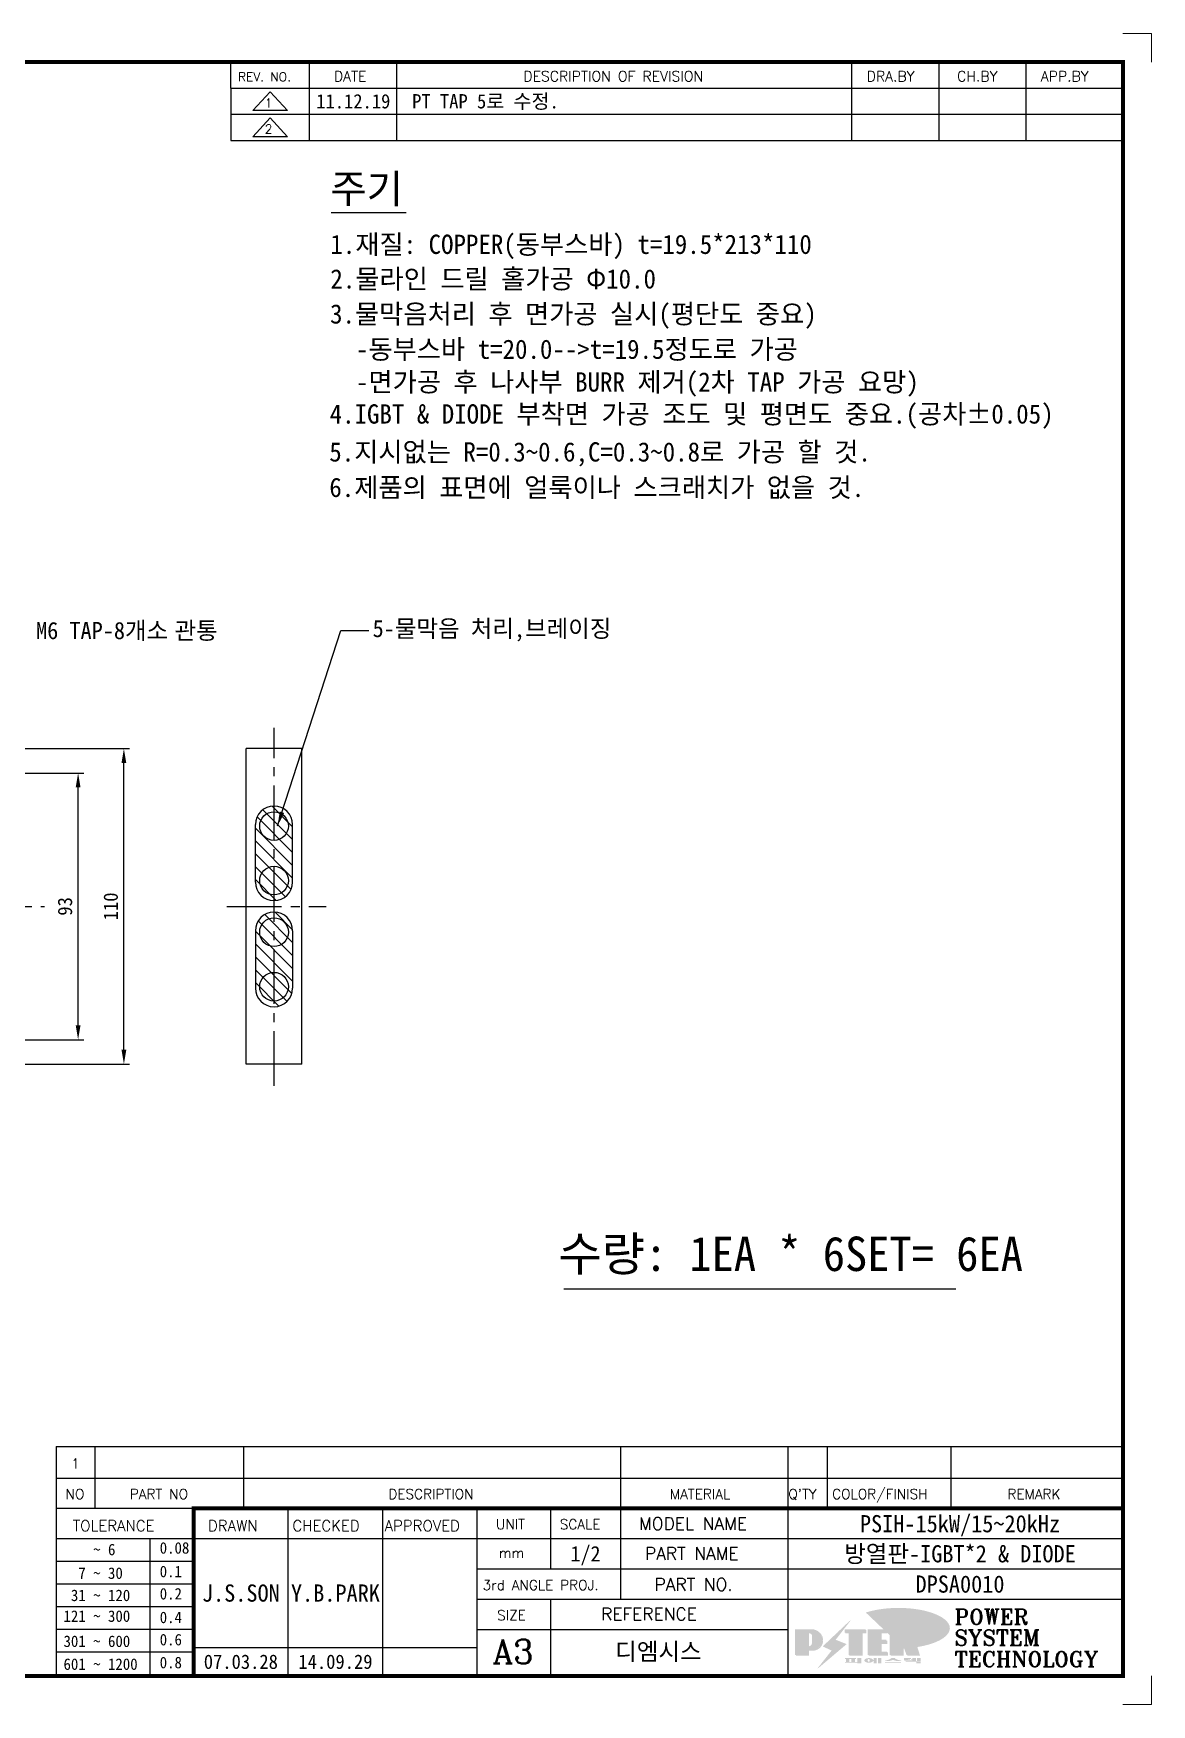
# Model space of a CAD drawing. Header units: millimetres. Extents: x 24815 to 37444, y -10619 to 6020.
# Drawn here: x 26352 to 26742, y -4504 to -3921 of the extents above; entities that cross this region are included whole.
import ezdxf
from ezdxf.enums import TextEntityAlignment as Align

# ---------------------------------------------------------------- set-up
doc = ezdxf.new("R2010")
doc.units = ezdxf.units.MM
doc.linetypes.add('CENTER2', pattern=[28.575, 19.05, -3.175, 3.175, -3.175])
doc.layers.add('FORMAT-1', color=7, linetype='Continuous')
doc.layers.add('line', color=3, linetype='Continuous')
doc.styles.add('HAN', font='')
doc.styles.add('RC', font='ROMANC.SHX')
doc.styles.add('ROMANT', font='romant')
doc.styles.add('RT', font='ROMANT.SHX', dxfattribs={"oblique": 15})
doc.styles.get("Standard").update_dxf_attribs({"font": 'ISOCP.SHX', "bigfont": 'WHGTXT.SHX'})
doc.styles.get('HAN').set_extended_font_data('GulimChe')
doc.dimstyles.new('PSTEK-2', dxfattribs={"dimtxt": 5, "dimasz": 5, "dimexe": 2, "dimexo": 3, "dimgap": 2, "dimtad": 1, "dimtoh": 1, "dimrnd": 0.05, "dimdsep": 46, "dimtxsty": 'Standard', "dimcen": 0, "dimclrt": 3, "dimadec": 1, "dimazin": 2, "dimtfac": 1, "dimtmove": 0, "dimatfit": 3, "dimfxl": 1, "dimtolj": 1, "dimtzin": 0, "dimarcsym": 0})

# ---------------------------------------------------------------- blocks, each defined once
blk = doc.blocks.new('new LOGO')
at = {"layer": 'line'}
h = blk.add_hatch(color=250, dxfattribs=at)
h.paths.add_polyline_path([(44.5, 69.4), (46.6, 69.4, -0.129793), (52, 68, 0.221832), (43.6, 71.9), (41.5, 71.9), (41.5, 27.9), (43.6, 27.9, 0.02048), (44.5, 28)], flags=17)
h.paths.add_polyline_path([(44.5, 13.9), (57.3, 13.9, 0.72362), (77.1, 73.9, -0.679777), (54.3, 16.4), (41.5, 16.4), (41.5, -0.1), (3, -0.1), (3, -2.6), (44.5, -2.6)])
h.paths.add_polyline_path([(117.9, 14.2), (71.5, -44.4), (77.1, -39.6), (120.8, 15.6), (92, 28.9), (173.3, 106), (177.5, 111.4), (89.1, 27.6)])
h.paths.add_polyline_path([(162.7, 71.9), (162.7, 69.4), (172.5, 69.4), (172.5, 71.9)], flags=17)
h.paths.add_polyline_path([(217.7, 69.4), (230.5, 69.4), (230.5, 80.4), (227.5, 80.4), (227.5, 71.9), (214.7, 71.9), (214.7, -0.1), (175.5, -0.1), (175.5, -2.6), (217.7, -2.6)])
h.paths.add_polyline_path([(297.8, 46.6), (294.8, 46.6), (294.8, 37.4), (276, 37.4), (276, 10.9), (279, 10.9), (279, 34.9), (297.8, 34.9)])
h.paths.add_polyline_path([(300, 8.4), (297, 8.4), (297, -0.1), (237.5, -0.1), (237.5, -2.6), (300, -2.6)])
h.paths.add_polyline_path([(297.8, 80.4), (294.8, 80.4), (294.8, 71.9), (276, 71.9), (276, 49.1), (279, 49.1), (279, 69.4), (297.8, 69.4)])
h.paths.add_polyline_path([(350.2, 80.4), (347.2, 80.4), (347.2, 61.6), (350.2, 63.5)])
h.paths.add_polyline_path([(350.2, 26.7), (347.2, 35.2), (347.2, -0.1), (308.5, -0.1), (308.5, -2.6), (350.2, -2.6)])
h.paths.add_polyline_path([(402.7, 80.4), (396.5, 80.4), (379.6, 66.8), (400.5, -0.1), (361.8, -0.1), (362.7, -2.6), (403.5, -2.6), (382.6, 64.3)])
blk.add_hatch(color=5, dxfattribs=at).paths.add_polyline_path([(166.3, 35), (131, 49), (180.4, 112.7), (92, 28.9), (120.8, 15.6), (74.4, -43)])
h = blk.add_hatch(color=253, dxfattribs=at)
edge = h.paths.add_edge_path()
edge.add_ellipse((333.9, 86.4), major_axis=(-165.9, 0), ratio=0.39426, start_angle=111.5127, end_angle=334.469)
edge.add_ellipse((314.1, 81.2), major_axis=(-153.7, 0), ratio=0.40699, start_angle=121.3066, end_angle=327.7437, ccw=False)
edge.add_line((394, 27.8), (394.7, 25.6))
h = blk.add_hatch(color=1, dxfattribs=at)
h.paths.add_polyline_path([(41.5, 16.4), (54.3, 16.4, 1), (54.3, 82.9), (0, 82.9), (0, -0.1), (41.5, -0.1)])
h.paths.add_polyline_path([(41.5, 27.9), (41.5, 71.9), (43.6, 71.9, -0.414214), (54.6, 60.9), (54.6, 38.9, -0.414214), (43.6, 27.9)], flags=16)
h.paths.add_polyline_path([(214.7, 71.9), (227.5, 71.9), (227.5, 82.9), (159.7, 82.9), (159.7, 71.9), (172.5, 71.9), (172.5, -0.1), (214.7, -0.1)])
h.paths.add_polyline_path([(276, 37.4), (294.8, 37.4), (294.8, 49.1), (276, 49.1), (276, 71.9), (294.8, 71.9), (294.8, 82.9), (234.5, 82.9), (234.5, -0.1), (297, -0.1), (297, 10.9), (276, 10.9)])
h.paths.add_polyline_path([(347.2, 35.2), (359.7, -0.1), (400.5, -0.1), (379.6, 66.8), (399.7, 82.9), (380.6, 82.9), (347.2, 61.6), (347.2, 82.9), (305.5, 82.9), (305.5, -0.1), (347.2, -0.1)])
h = blk.add_hatch(color=250, dxfattribs=at)
edge = h.paths.add_edge_path()
edge.add_ellipse((237.8, -17.6), major_axis=(-14.3, 0), ratio=0.526336, start_angle=192.2456, end_angle=269.0748)
edge.add_line((238.1, -10.1), (237.6, -10.1))
edge.add_ellipse((237.8, -17.6), major_axis=(-14.3, 0), ratio=0.526336, start_angle=270.9252, end_angle=449.0748)
edge.add_line((237.6, -25.1), (238.1, -25.1))
edge.add_ellipse((237.8, -17.6), major_axis=(-14.3, 0), ratio=0.526336, start_angle=450.9252, end_angle=527.7544)
edge.add_line((251.7, -19.2), (254.1, -19.2))
edge.add_line((254.1, -19.2), (254.1, -27.1))
edge.add_line((254.1, -27.1), (263.1, -27.1))
edge.add_line((263.1, -27.1), (263.1, -10.1))
edge.add_line((263.1, -10.1), (254.1, -10.1))
edge.add_line((254.1, -10.1), (254.1, -16))
edge.add_line((254.1, -16), (251.7, -16))
h.paths.add_polyline_path([(241, -16.4), (241, -18.7, -1), (234.4, -18.7), (234.4, -16.4, -1)], flags=16)
h.paths.add_polyline_path([(278.2, -10.1), (268.1, -10.1), (268.1, -27.1), (278.2, -27.1)])
h.paths.add_polyline_path([(310.3, -10.1), (310.3, -11.1, -0.157169), (289.3, -17.5), (294, -19.9, 0.128407), (316.3, -15.9, 0.128407), (338.6, -19.9), (343.3, -17.5, -0.157169), (322.2, -11.1), (322.2, -10.1)])
h.paths.add_polyline_path([(342.1, -25.1), (342.1, -22.3), (290.4, -22.3), (290.4, -25.1)])
h.paths.add_polyline_path([(352, -10.1), (352, -16.2, 0.414214), (354, -18.2), (378.7, -18.2), (378.7, -19.6), (390.2, -19.6), (390.2, -10.1), (378.7, -10.1), (378.7, -13.6), (374.7, -13.6), (374.7, -15.1), (378.7, -15.1), (378.7, -16.2), (364.7, -16.2), (364.7, -15.1), (371.2, -15.1), (371.2, -13.6), (364.7, -13.6), (364.7, -12.6), (374.7, -12.6), (374.7, -10.1)])
h.paths.add_polyline_path([(393.8, -10.1), (393.8, -19.6), (405, -19.6), (405, -10.1)])
h.paths.add_polyline_path([(405, -27.1), (405, -20.9), (356.8, -20.9), (356.8, -23), (391.8, -23), (391.8, -27.1)])
h.paths.add_polyline_path([(200.4, -10.1), (200.4, -22.3), (193.2, -22.3), (193.2, -12.6), (196.6, -12.6), (196.6, -10.1), (161, -10.1), (161, -12.6), (164.5, -12.6), (164.5, -22.3), (161, -22.3), (161, -25.1), (200.4, -25.1), (200.4, -27.1), (213.9, -27.1), (213.9, -10.1)])
h.paths.add_polyline_path([(182, -12.6), (175.6, -12.6), (175.6, -22.3), (182, -22.3)], flags=17)
blk = doc.blocks.new('format-3')
at = {"color": 3, "lineweight": 9}
for p, q in [((414.5, 291.3), (419.5, 291.3)), ((419.5, 286.3), (419.5, 291.3)), ((419.5, 5), (419.5, 0)), ((414.5, 0), (419.5, 0))]:
    blk.add_line(p, q, dxfattribs=at)
at = {"color": 180}
for p, q in [((258.97, 281.75), (258.97, 286.3)), ((272.71, 281.75), (272.71, 286.3)), ((287.94, 281.75), (287.94, 286.3)), ((367.22, 281.75), (367.22, 286.3)), ((382.45, 281.75), (382.45, 286.3)), ((397.61, 281.75), (397.61, 286.3)), ((258.97, 281.75), (414.5, 281.75)), ((228.5, 39.49), (228.5, 5)), ((228.5, 39.49), (414.5, 39.49)), ((235.29, 39.49), (235.29, 34.21)), ((261.24, 34.21), (261.24, 39.49)), ((326.9, 39.49), (326.9, 34.21)), ((356.11, 39.49), (356.11, 34.21)), ((362.93, 39.49), (362.93, 34.21)), ((384.48, 39.49), (384.48, 34.21)), ((228.5, 34.21), (252.48, 34.21)), ((268.96, 5), (268.96, 34.21)), ((285.45, 5), (285.45, 34.21)), ((301.94, 5), (301.94, 34.21)), ((314.72, 34.21), (314.72, 23.65)), ((326.9, 34.21), (326.9, 18.37)), ((356.11, 34.21), (356.11, 5)), ((228.5, 28.93), (252.48, 28.93)), ((244.89, 5.23), (244.89, 28.93)), ((252.48, 28.93), (414.5, 28.93)), ((228.5, 24.98), (252.48, 24.98)), ((301.94, 23.65), (414.5, 23.65)), ((228.5, 21.03), (252.48, 21.03)), ((301.94, 18.37), (414.5, 18.37)), ((314.72, 18.37), (314.72, 5)), ((228.5, 17.08), (252.48, 17.08)), ((228.5, 13.13), (252.48, 13.13)), ((301.94, 13.09), (356.11, 13.09)), ((228.5, 9.18), (252.48, 9.18)), ((252.48, 9.95), (301.94, 9.95))]:
    blk.add_line(p, q, dxfattribs=at)
at = {"const_width": 0.7}
blk.add_lwpolyline([(252.48, 5), (252.48, 34.21), (414.5, 34.21)], dxfattribs=at)
at = {"layer": 'FORMAT-1', "const_width": 0.7}
blk.add_lwpolyline([(13, 5), (13, 286.3), (414.5, 286.3), (414.5, 5)], close=True, dxfattribs=at)
at = {"xscale": 0.05400000000000027, "yscale": 0.05400000000000027, "zscale": 0.05400000000000027}
blk.add_blockref('new LOGO', (357.35, 8.65), dxfattribs=at)
at = {"color": 2}
for s, height, style, p in [('REV. NO.', 1.56, 'RC', (260.23, 282.95)), ('DATE', 1.788, 'RC', (276.95, 282.94)), ('DESCRIPTION OF REVISION', 1.7875, 'RC', (309.98, 282.94)), ('DRA.BY', 1.788, 'RC', (369.83, 282.94)), ('CH.BY', 1.788, 'RC', (385.59, 282.94)), ('APP.BY', 1.788, 'RC', (400.18, 282.94)), ('COLOR/FINISH', 1.7424, 'RC', (363.8, 35.83)), ('NO', 1.742, 'RC', (230.16, 35.83)), ('PART NO', 1.742, 'RC', (241.36, 35.83)), ('DESCRIPTION', 1.7424, 'RC', (286.43, 35.83)), ('MATERIAL', 1.742, 'RC', (335.52, 35.83)), ("Q'TY", 1.742, 'RC', (356.17, 35.83)), ('REMARK', 1.742, 'RC', (394.37, 35.83)), (' TOLERANCE', 1.9, 'RC', (230.11, 30.22)), ('DRAWN', 1.9, 'RC', (255, 30.22)), ('CHECKED', 1.9, 'RC', (269.71, 30.22)), ('APPROVED', 1.9, 'RC', (285.8, 30.22)), ('UNIT', 1.742, 'RC', (305.19, 30.55)), ('SCALE', 1.742, 'RC', (316.32, 30.55)), ('MODEL NAME', 2.178, 'RC', (330.12, 30.46)), ('    ~ 6', 2, 'HAN', (229.8, 26.03)), ('0.08', 2, 'HAN', (246.57, 26.31)), ('mm', 1.742, 'RC', (305.67, 25.56)), ('PART NAME', 2.178, 'RC', (331.17, 25.24)), ('  7 ~ 30', 2, 'HAN', (229.8, 21.91)), ('0.1', 2, 'HAN', (246.57, 22.2)), ('3rd ANGLE PROJ.', 1.7424, 'RC', (302.87, 19.97)), ('PART NO.', 2.178, 'RC', (332.84, 19.85)), (' 31 ~ 120', 2, 'HAN', (229.8, 18.04)), ('0.2', 2, 'HAN', (246.57, 18.32)), ('121 ~ 300', 2, 'HAN', (229.8, 14.42)), ('0.4', 2, 'HAN', (246.57, 14.2)), ('SIZE', 1.742, 'RC', (305.39, 14.71)), ('REFERENCE', 2.178, 'RC', (323.52, 14.69)), ('301 ~ 600', 2, 'HAN', (229.8, 10.04)), ('0.6', 2, 'HAN', (246.57, 10.32)), ('601 ~ 1200', 2, 'HAN', (229.8, 6.05)), ('0.8', 2, 'HAN', (246.57, 6.33))]:
    blk.add_text(s, height=height, dxfattribs=dict(at, style=style)).set_placement(p)
at = {"style": 'ROMANT'}
for s, p in [('POWER', (385.15, 13.96)), ('SYSTEM', (385.15, 10.31)), ('TECHNOLOGY', (385.15, 6.56))]:
    blk.add_text(s, height=2.7, dxfattribs=at).set_placement(p)
at = {"color": 2, "lineweight": 25, "style": 'RC'}
blk.add_text('A3', height=4.182, dxfattribs=at).set_placement((304.61, 7.14))
at = {"style": 'HAN'}
for tag, height, p in [('MODEL-NAME', 3, (386.1, 31.53)), ('SCALE', 2.7, (320.81, 26.29)), ('PART-NAME', 3, (386.1, 26.29)), ('DRA-BY', 3, (260.72, 19.44)), ('CH-BY', 3, (277.21, 19.44)), ('APP-BY', 3, (293.7, 19.44)), ('PART-NO', 3, (386.1, 21.01)), ('CH-DATE', 2.5, (277.21, 7.47)), ('관련업체', 3, (333.52, 9.26)), ('DRA-DATE', 2.5, (260.72, 7.47)), ('APP-DATE', 2.5, (293.7, 7.47))]:
    blk.add_attdef(tag, text='', height=height, dxfattribs=at).set_placement(p, align=Align.MIDDLE_CENTER)
blk = doc.blocks.new('no3')
at = {"color": 180}
for p, q in [((0, 5.5), (0, 0)), ((0, 5.5), (186, 5.5)), ((6.79, 5.5), (6.79, 0)), ((32.74, 0.11), (32.74, 5.5)), ((98.4, 5.5), (98.4, 0)), ((127.61, 5.5), (127.61, 0)), ((134.43, 5.5), (134.43, 0)), ((155.98, 5.5), (155.98, 0))]:
    blk.add_line(p, q, dxfattribs=at)
at = {"color": 2, "style": 'RT', "oblique": 15}
blk.add_attdef('NO', text='', height=1.74, dxfattribs=at).set_placement((3.38, 2.51), align=Align.MIDDLE_CENTER)
at = {"color": 2, "style": 'HAN'}
for tag, p in [('PART-NO', (19.76, 2.75)), ('MATERIAL', (111.38, 2.75)), ("Q'TY", (131.02, 2.75)), ('COLOR/FINISH', (145.2, 2.75)), ('REMARK', (170.76, 2.75))]:
    blk.add_attdef(tag, text='', height=2.9, dxfattribs=at).set_placement(p, align=Align.MIDDLE_CENTER)
blk.add_attdef('DESCRIPTION', text='', height=2.9, dxfattribs=at).set_placement((34.51, 2.75), align=Align.MIDDLE_LEFT)
blk = doc.blocks.new('re3')
at = {"color": 180}
for p, q in [((0, 0), (0, -4.55)), ((6.87, -0.64), (3.86, -3.91)), ((6.87, -0.64), (9.88, -3.91)), ((13.74, -4.55), (13.74, 0)), ((28.97, -4.55), (28.97, 0)), ((108.25, -4.55), (108.25, 0)), ((123.49, -4.55), (123.49, 0)), ((138.64, -4.55), (138.64, 0)), ((0, -4.55), (155.53, -4.55)), ((9.88, -3.91), (3.86, -3.91))]:
    blk.add_line(p, q, dxfattribs=at)
at = {"color": 2, "style": 'RC', "oblique": 15}
blk.add_attdef('REV.NO', text='', height=1.56, dxfattribs=at).set_placement((6.59, -2.56), align=Align.MIDDLE_CENTER)
blk.add_attdef('-1', text='', height=1.56, dxfattribs=at).set_placement((9.37, -1.66), align=Align.MIDDLE_LEFT)
at = {"color": 2, "style": 'HAN'}
for tag, p in [('REV.-DATE', (21.36, -2.28)), ('DRA.BY', (115.87, -2.28)), ('CH.BY', (131.07, -2.28)), ('APP.BY', (147.09, -2.28))]:
    blk.add_attdef(tag, text='', height=2.5, dxfattribs=at).set_placement(p, align=Align.MIDDLE_CENTER)
blk.add_attdef('DESCRIPTION-OF-REVISION', text='', height=2.5, dxfattribs=at).set_placement((31.61, -2.28), align=Align.MIDDLE_LEFT)
blk = doc.blocks.new('*D922')
at = {"color": 0, "lineweight": -2, "transparency": 16777216}
for p, q in [((26346.47, -4179.21), (26369.39, -4179.21)), ((26367.39, -4267.21), (26367.39, -4184.21)), ((26346.47, -4272.21), (26369.39, -4272.21))]:
    blk.add_line(p, q, dxfattribs=at)
at = {"color": 0, "transparency": 16777216}
for points in [[(26366.56, -4184.21), (26368.23, -4184.21), (26367.39, -4179.21)], [(26366.56, -4267.21), (26368.23, -4267.21), (26367.39, -4272.21)]]:
    blk.add_solid(points, dxfattribs=at)
at = {"layer": 'Defpoints', "color": 0, "transparency": 16777216}
for p in [(26343.47, -4179.21), (26367.39, -4179.21), (26343.47, -4272.21)]:
    blk.add_point(p, dxfattribs=at)
at = {"color": 3, "transparency": 16777216, "insert": (26362.84, -4225.71), "char_height": 5, "attachment_point": 5, "rotation": 90, "style": 'HAN'}
blk.add_mtext('\\A1;93', dxfattribs=at)
blk = doc.blocks.new('*D923')
at = {"color": 0, "lineweight": -2, "transparency": 16777216}
for p, q in [((26347.6, -4170.71), (26385.36, -4170.71)), ((26383.36, -4275.71), (26383.36, -4175.71)), ((26347.6, -4280.71), (26385.36, -4280.71))]:
    blk.add_line(p, q, dxfattribs=at)
at = {"color": 0, "transparency": 16777216}
for points in [[(26382.52, -4175.71), (26384.19, -4175.71), (26383.36, -4170.71)], [(26382.52, -4275.71), (26384.19, -4275.71), (26383.36, -4280.71)]]:
    blk.add_solid(points, dxfattribs=at)
at = {"layer": 'Defpoints', "color": 0, "transparency": 16777216}
for p in [(26344.6, -4170.71), (26383.36, -4170.71), (26344.6, -4280.71)]:
    blk.add_point(p, dxfattribs=at)
at = {"color": 3, "transparency": 16777216, "insert": (26378.79, -4225.71), "char_height": 5, "attachment_point": 5, "rotation": 90, "style": 'HAN'}
blk.add_mtext('\\A1;110', dxfattribs=at)

msp = doc.modelspace()

# ---------------------------------------------------------------- hatches: boundary and pattern name
h = msp.add_hatch()
h.set_pattern_fill('ANSI31', color=256, style=0)
h.set_pattern_definition([(315, (27169.5334, -2621.832), (-2.245064, -2.245064), [])])
edge = h.paths.add_edge_path()
edge.add_arc((26435.70128, -4254.21103), 6.5, 180, 360)
edge.add_line((26442.20128, -4254.21103), (26442.20128, -4234.21103))
edge.add_arc((26435.70128, -4234.21103), 6.5, 0, 180)
edge.add_line((26429.20128, -4234.21103), (26429.20128, -4254.21103))
edge = h.paths.add_edge_path()
edge.add_arc((26435.70128, -4217.21103), 6.5, 180, 360)
edge.add_line((26442.20128, -4217.21103), (26442.20128, -4197.21103))
edge.add_arc((26435.70128, -4197.21103), 6.5, 0, 180)
edge.add_line((26429.20128, -4197.21103), (26429.20128, -4217.21103))

# ---------------------------------------------------------------- linework, layer by layer
for p, q in [((26455.65426, -3983.83484), (26481.79826, -3983.83484)), ((26536.79055, -4359.07025), (26673.39784, -4359.07025))]:
    msp.add_line(p, q)
at = {"color": 1, "linetype": 'CENTER2'}
for p, q in [((26435.70128, -4288.28576), (26435.70128, -4163.42815)), ((26125.84555, -4225.71103), (26355.65633, -4225.71103)), ((26419.28687, -4225.71103), (26453.89076, -4225.71103))]:
    msp.add_line(p, q, dxfattribs=at)
at = {"color": 1}
for p, q in [((26425.95128, -4280.71103), (26425.95128, -4170.71103)), ((26445.45128, -4170.71103), (26425.95128, -4170.71103)), ((26445.45128, -4280.71103), (26445.45128, -4170.71103)), ((26429.20128, -4217.21103), (26429.20128, -4197.21103)), ((26442.20128, -4217.21103), (26442.20128, -4197.21103)), ((26429.20128, -4234.21103), (26429.20128, -4254.21103)), ((26442.20128, -4234.21103), (26442.20128, -4254.21103)), ((26445.45128, -4280.71103), (26425.95128, -4280.71103))]:
    msp.add_line(p, q, dxfattribs=at)
at = {"color": 3}
for centre in [(26435.70128, -4197.71103), (26435.70128, -4216.71103), (26435.70128, -4234.71103), (26435.70128, -4253.71103)]:
    msp.add_circle(centre, 5, dxfattribs=at)
at = {"color": 1}
for centre, start, end in [((26435.70128, -4197.21103), 0, 180), ((26435.70128, -4217.21103), 180, 0), ((26435.70128, -4234.21103), 0, 180), ((26435.70128, -4254.21103), 180, 0)]:
    msp.add_arc(centre, 6.5, start, end, dxfattribs=at)

# ---------------------------------------------------------------- block references
at = {"xscale": 2, "yscale": 2, "zscale": 2}
msp.add_blockref('format-3', (25902.7004, -4503.97351), dxfattribs=at).add_auto_attribs({'DRA-DATE': '07.03.28', 'DRA-BY': 'J.S.SON', 'MODEL-NAME': 'PSIH-15kW/15~20kHz', 'PART-NAME': '방열판-IGBT*2 & DIODE', 'PART-NO': 'DPSA0010', 'SCALE': '1/2', 'CH-DATE': '14.09.29', 'CH-BY': 'Y.B.PARK', '관련업체': '디엠시스'})
ref = msp.add_blockref('re3', (26420.63199, -3940.47351), dxfattribs=dict(xscale=2, yscale=2, zscale=2))
ref.add_attrib('DESCRIPTION-OF-REVISION', 'PT TAP 5로 수정.', dxfattribs={"color": 2, "height": 5, "style": 'HAN'}).set_placement((26483.85718, -3945.02351), align=Align.MIDDLE_LEFT)
ref.add_attrib('REV.-DATE', '11.12.19', dxfattribs={"color": 2, "height": 5, "style": 'HAN'}).set_placement((26463.34861, -3945.02351), align=Align.MIDDLE_CENTER)
ref.add_attrib('REV.NO', '1', dxfattribs={"color": 2, "height": 3.12, "style": 'RC'}).set_placement((26433.80881, -3945.58814), align=Align.MIDDLE_CENTER)
ref = msp.add_blockref('re3', (26420.63199, -3949.57351), dxfattribs=dict(xscale=2, yscale=2, zscale=2))
ref.add_attrib('REV.NO', '2', dxfattribs={"color": 2, "height": 3.12, "style": 'RC'}).set_placement((26433.80881, -3954.68814), align=Align.MIDDLE_CENTER)
ref = msp.add_blockref('no3', (26359.7004, -4424.98502), dxfattribs=dict(xscale=2, yscale=2, zscale=2))
ref.add_attrib('NO', '1', dxfattribs={"color": 2, "height": 3.48, "style": 'RT'}).set_placement((26366.46944, -4419.97124), align=Align.MIDDLE_CENTER)

# ---------------------------------------------------------------- texts
at = {"color": 3, "style": 'HAN'}
for s, height, p in [('주기', 10.08, (26455.36688, -3980.53401)), ('1.재질: COPPER(동부스바) t=19.5*213*110', 6.72, (26455.36688, -3998.25004)), ('2.물라인 드릴 홀가공 Φ10.0', 6.72, (26455.36688, -4010.31348)), ('3.물막음처리 후 면가공 실시(평단도 중요)', 6.72, (26455.24772, -4022.52088)), ('-동부스바 t=20.0-->t=19.5정도로 가공', 6.72, (26464.29095, -4034.82412)), ('-면가공 후 나사부 BURR 제거(2차 TAP 가공 요망) ', 6.72, (26464.29095, -4046.23875)), ('4.IGBT & DIODE 부착면 가공 조도 및 평면도 중요.(공차%%P0.05)', 6.72, (26455.09495, -4057.39756)), ('5.지시없는 R=0.3~0.6,C=0.3~0.8로 가공 할 것.', 6.72, (26454.98113, -4070.62601)), ('6.제품의 표면에 얼룩이나 스크래치가 없을 것.', 6.72, (26454.98113, -4082.99752)), ('5-물막음 처리,브레이징', 6, (26470.07625, -4131.82961))]:
    msp.add_text(s, height=height, dxfattribs=at).set_placement(p)
at = {"color": 2, "style": 'HAN'}
msp.add_text('수량: 1EA * 6SET= 6EA', height=12, dxfattribs=at).set_placement((26534.89013, -4352.82858))
at = {"color": 3, "insert": (26352.72347, -4126.53968), "char_height": 6, "width": 84.2307152, "attachment_point": 1, "style": 'HAN'}
msp.add_mtext('M6 TAP-8{\\fGulim|b0|i0|c129|p49;개소 관통}', dxfattribs=at)

# ---------------------------------------------------------------- dimensions: what is measured, and where the dimension line sits
for base, p1, p2, picture, middle in [((26383.3576, -4170.71103), (26344.60445, -4280.71103), (26344.60445, -4170.71103), '*D923', (26383.3576, -4225.71103)), ((26367.392, -4179.21103), (26343.46935, -4272.21103), (26343.46935, -4179.21103), '*D922', (26367.392, -4225.71103))]:
    dim = msp.add_linear_dim(base=base, p1=p1, p2=p2, angle=90, dimstyle='PSTEK-2', override={"dimtxsty": 'HAN'})
    dim.commit()
    dim.dimension.update_dxf_attribs({"geometry": picture, "text_midpoint": middle, "dimtype": 160})

# ---------------------------------------------------------------- leaders
msp.add_leader([(26436.93403, -4197.66082), (26458.97498, -4129.48363), (26468.71958, -4129.48363)], dimstyle='PSTEK-2', override={"dimtxsty": 'HAN'})

doc.saveas('drawing.dxf')
